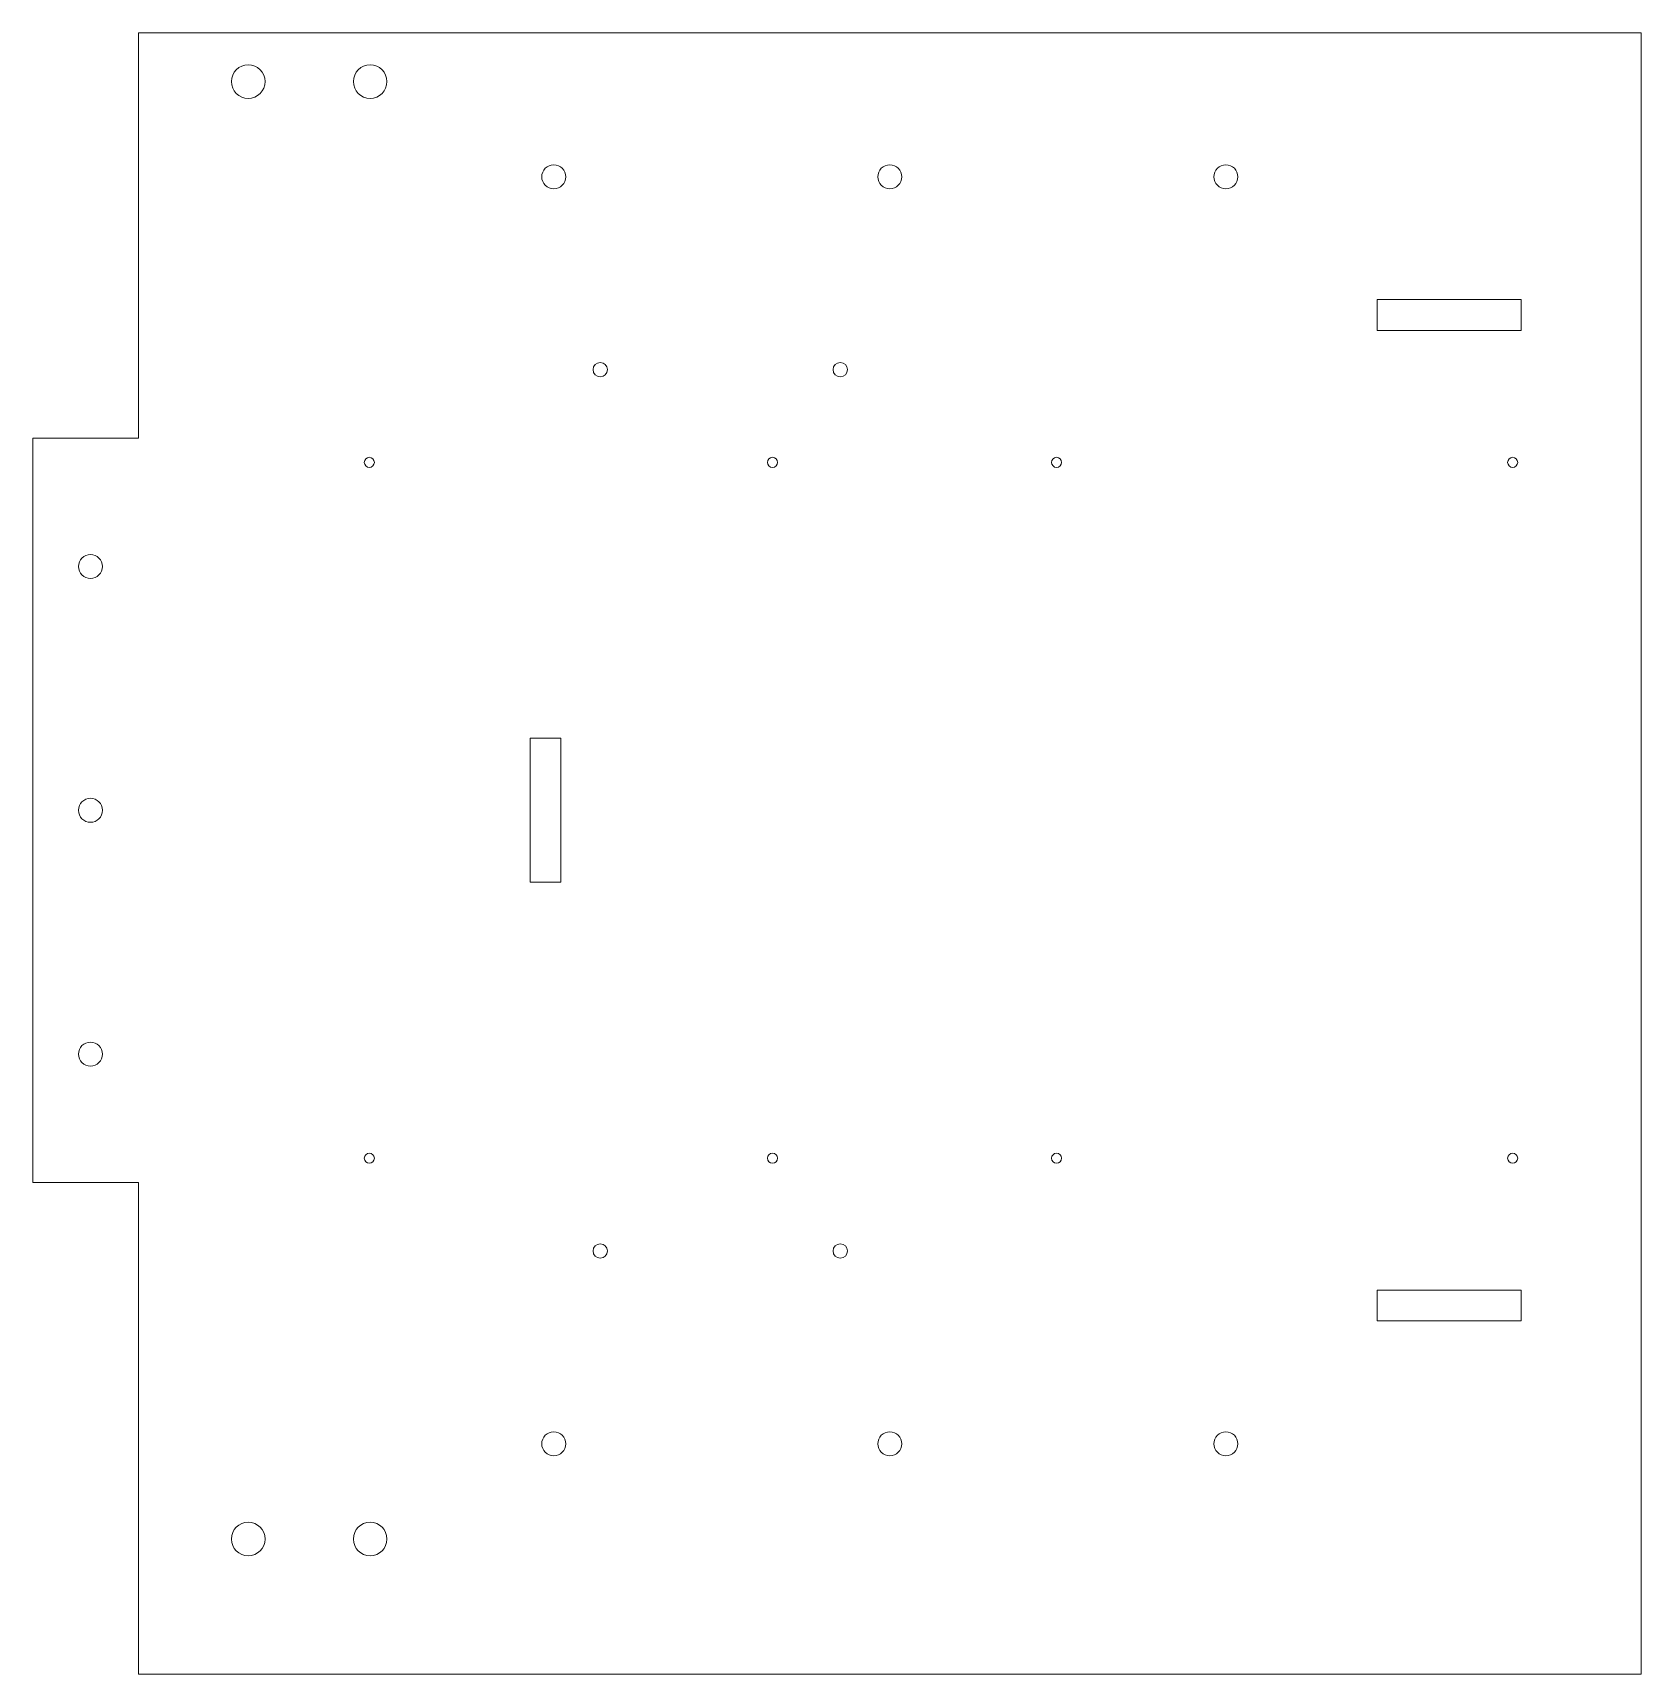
# Model space of a CAD drawing. Header units: millimetres. Extents: x -178 to 157, y -171 to 171.
import ezdxf

# ---------------------------------------------------------------- set-up
doc = ezdxf.new("R2010")
doc.units = ezdxf.units.MM

msp = doc.modelspace()

# ---------------------------------------------------------------- linework, layer by layer
at = {"color": 5, "linetype": 'Continuous', "lineweight": 5}
for p, q in [((-156.5, 86.57), (-156.5, 171)), ((-156.5, 171), (156.5, 171)), ((156.5, 171), (156.5, -171)), ((101.5, 115.4), (131.5, 115.4)), ((101.5, 109), (101.5, 115.4)), ((131.5, 115.4), (131.5, 109)), ((131.5, 109), (101.5, 109)), ((-178.5, -68.57), (-178.5, 86.57)), ((-178.5, 86.57), (-156.5, 86.57)), ((-74.9, 24), (-68.5, 24)), ((-74.9, -6), (-74.9, 24)), ((-68.5, 24), (-68.5, -6)), ((-68.5, -6), (-74.9, -6)), ((-156.5, -68.57), (-178.5, -68.57)), ((-156.5, -171), (-156.5, -68.57)), ((101.5, -91), (131.5, -91)), ((101.5, -97.4), (101.5, -91)), ((131.5, -91), (131.5, -97.4)), ((131.5, -97.4), (101.5, -97.4)), ((156.5, -171), (-156.5, -171))]:
    msp.add_line(p, q, dxfattribs=at)
for centre, radius in [((-133.64, 160.84), 3.5), ((-108.24, 160.84), 3.5), ((-70, 141), 2.5), ((0, 141), 2.5), ((70, 141), 2.5), ((-60.32, 100.82), 1.5), ((-10.32, 100.82), 1.5), ((-166.5, 59.8), 2.5), ((-166.5, 9), 2.5), ((-166.5, -41.8), 2.5), ((-60.32, -82.82), 1.5), ((-10.32, -82.82), 1.5), ((-70, -123), 2.5), ((0, -123), 2.5), ((70, -123), 2.5), ((-133.64, -142.84), 3.5), ((-108.24, -142.84), 3.5)]:
    msp.add_circle(centre, radius, dxfattribs=at)
at = {"color": 6, "linetype": 'Continuous', "lineweight": 5}
for centre in [(-108.41, 81.5), (-24.44, 81.5), (34.74, 81.5), (129.74, 81.5), (-108.41, -63.5), (-24.44, -63.5), (34.74, -63.5), (129.74, -63.5)]:
    msp.add_circle(centre, 1.05, dxfattribs=at)

doc.saveas('drawing.dxf')
